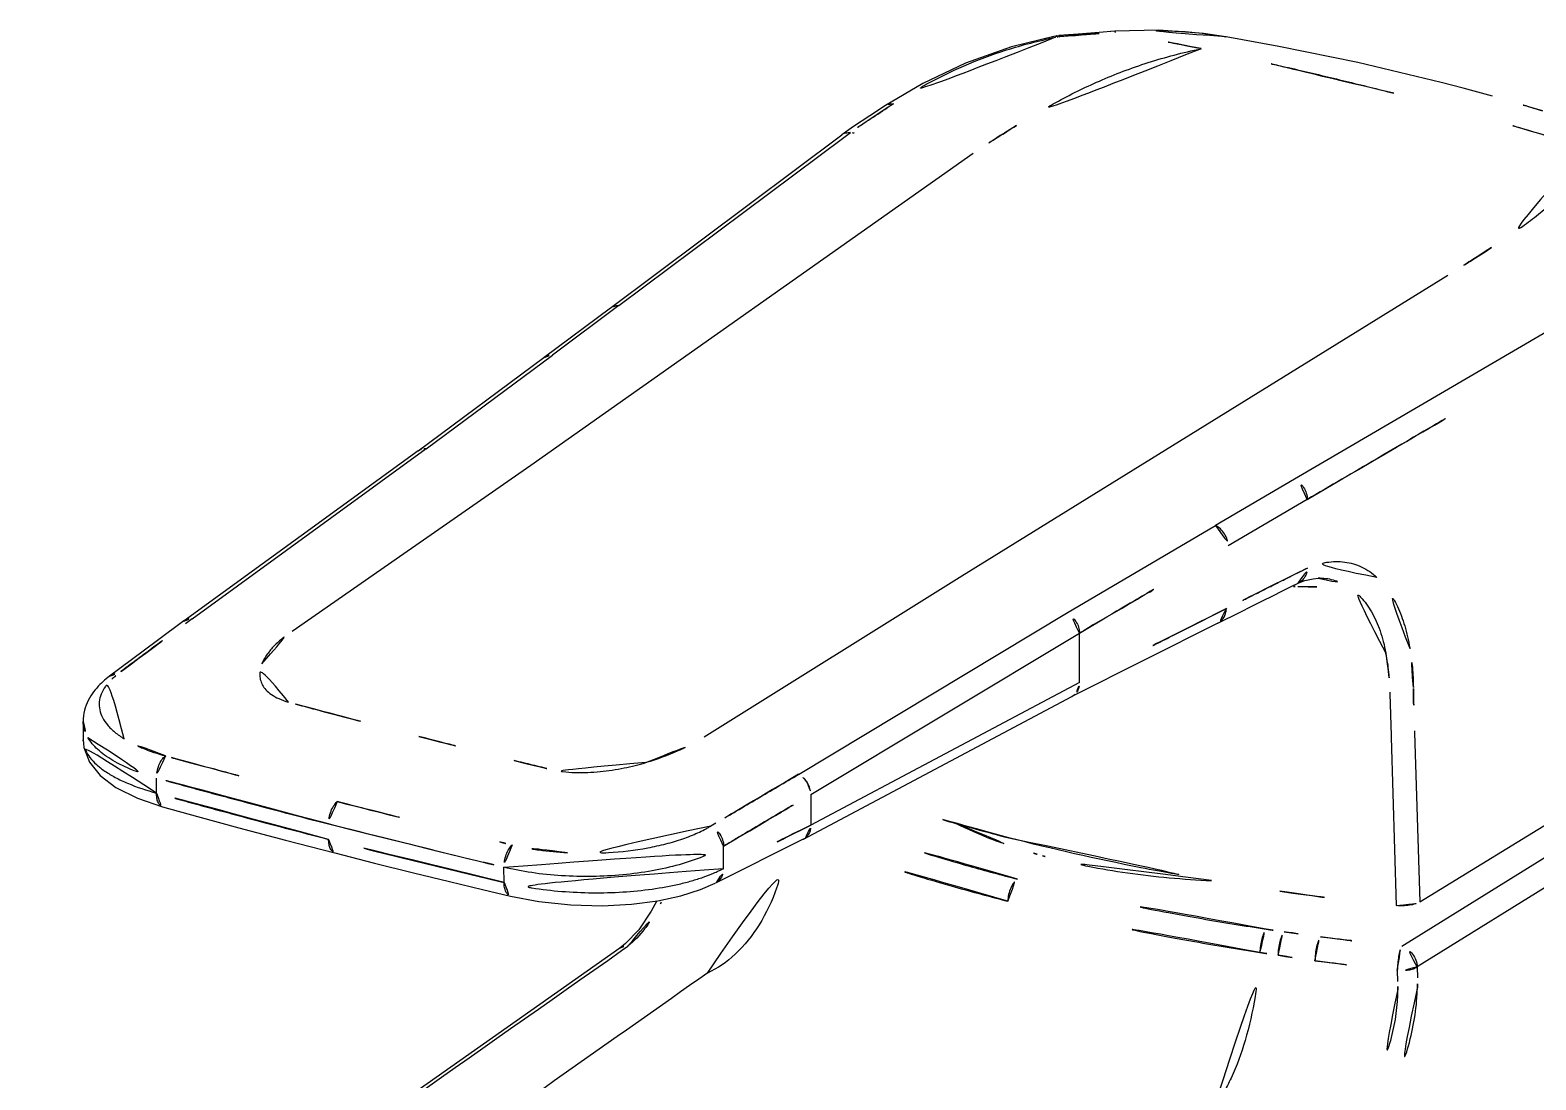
# Model space of a CAD drawing. Extents: x 16296660632 to 16296672714, y -37409619871 to -37409617455.
# Drawn here: x 16296672501 to 16296672583, y -37409617696.7 to -37409617639.6 of the extents above; entities that cross this region are included whole.
import ezdxf

# ---------------------------------------------------------------- set-up
doc = ezdxf.new("R2010")
doc.units = 0
doc.header["$LTSCALE"] = 10
doc.header["$MEASUREMENT"] = 0
doc.layers.get('0').update_dxf_attribs({"linetype": 'CONTINUOUS'})
doc.layers.add('02___PRT_ALL_AXES', color=7, linetype='CONTINUOUS')
doc.layers.add('06___PRT_ALL_SURFS', color=7, linetype='CONTINUOUS')

msp = doc.modelspace()

# ---------------------------------------------------------------- linework, layer by layer
at = {"color": 7, "linetype": 'Continuous'}
for p, q in [((16296672562.46175, -37409617639.568718), (16296672560.065809, -37409617639.627617)), ((16296672556.82612, -37409617639.893929), (16296672556.823099, -37409617639.894478)), ((16296672558.07159, -37409617639.779137), (16296672557.02553, -37409617639.868134)), ((16296672560.06988, -37409617639.681427), (16296672560.111931, -37409617639.678497)), ((16296672566.121189, -37409617639.926193), (16296672566.115879, -37409617639.925247)), ((16296672549.629101, -37409617642.465858), (16296672547.59075, -37409617643.671913)), ((16296672547.59108, -37409617643.6717), (16296672547.59075, -37409617643.671913)), ((16296672548.01865, -37409617643.579803), (16296672547.67363, -37409617643.801483)), ((16296672532.608271, -37409617654.687653), (16296672545.212549, -37409617645.26577)), ((16296672545.855829, -37409617644.810478), (16296672545.20693, -37409617645.269974)), ((16296672545.321239, -37409617645.411346), (16296672545.682819, -37409617645.141411)), ((16296672533.07486, -37409617654.558403), (16296672545.321239, -37409617645.411346)), ((16296672528.284019, -37409617663.230972), (16296672552.361771, -37409617646.263687)), ((16296672551.736509, -37409617669.256248), (16296672578.186399, -37409617652.89817)), ((16296672532.62451, -37409617654.691292), (16296672529.007919, -37409617657.385712)), ((16296672533.074869, -37409617654.558472), (16296672529.456921, -37409617657.252892)), ((16296672584.87377, -37409617655.210129), (16296672569.84428, -37409617664.00499)), ((16296672522.159691, -37409617662.457817), (16296672528.996401, -37409617657.381416)), ((16296672522.59342, -37409617662.349281), (16296672529.45668, -37409617657.253166)), ((16296672528.996361, -37409617657.381447), (16296672529.00165, -37409617657.377563)), ((16296672522.15803, -37409617662.455589), (16296672509.41411, -37409617671.715141)), ((16296672509.861231, -37409617671.592697), (16296672522.59145, -37409617662.340492)), ((16296672515.292931, -37409617672.266708), (16296672528.283291, -37409617663.230812)), ((16296672569.844271, -37409617664.00502), (16296672565.54686, -37409617666.52494)), ((16296672570.541559, -37409617665.107109), (16296672566.24197, -37409617667.625504)), ((16296672557.430269, -37409617671.29937), (16296672565.54743, -37409617666.525414)), ((16296672537.725571, -37409617678.029747), (16296672551.73703, -37409617669.256393)), ((16296672570.041109, -37409617669.658447), (16296672570.04497, -37409617669.656776)), ((16296672571.132681, -37409617669.397346), (16296672571.134809, -37409617669.397324)), ((16296672509.5012, -37409617671.849129), (16296672509.86009, -37409617671.583321)), ((16296672542.857849, -37409617680.07), (16296672557.432119, -37409617671.291573)), ((16296672509.40337, -37409617671.722954), (16296672509.40637, -37409617671.720779)), ((16296672543.52153, -37409617681.167747), (16296672558.138741, -37409617672.379982)), ((16296672565.674089, -37409617671.844917), (16296672557.728951, -37409617675.832947)), ((16296672558.14476, -37409617675.05703), (16296672558.138741, -37409617672.379982)), ((16296672576.12009, -37409617673.18219), (16296672576.126751, -37409617673.227982)), ((16296672506.550859, -37409617673.836159), (16296672505.359369, -37409617674.724571)), ((16296672505.359369, -37409617674.724571), (16296672505.365191, -37409617674.720161)), ((16296672558.14476, -37409617675.05703), (16296672543.525261, -37409617682.825233)), ((16296672575.027519, -37409617675.59481), (16296672575.03396, -37409617675.686836)), ((16296672575.03396, -37409617675.686836), (16296672575.101, -37409617677.950546)), ((16296672543.130461, -37409617683.590492), (16296672557.729309, -37409617675.833656)), ((16296672503.9237, -37409617677.179642), (16296672503.925989, -37409617678.185562)), ((16296672575.101, -37409617677.950546), (16296672575.104111, -37409617678.052933)), ((16296672575.104111, -37409617678.052933), (16296672575.3822, -37409617687.207581)), ((16296672576.373079, -37409617677.694946), (16296672576.376459, -37409617677.797256)), ((16296672576.376511, -37409617677.797127), (16296672576.674721, -37409617687.001587)), ((16296672507.915051, -37409617681.083992), (16296672507.913179, -37409617680.262108)), ((16296672543.52153, -37409617681.167747), (16296672543.525261, -37409617682.825233)), ((16296672576.674999, -37409617687.001518), (16296672585.67791, -37409617681.462486)), ((16296672538.36097, -37409617682.714012), (16296672538.080429, -37409617682.877853)), ((16296672587.195299, -37409617682.272179), (16296672575.689341, -37409617689.421692)), ((16296672543.11611, -37409617683.597862), (16296672538.33309, -37409617685.976051)), ((16296672543.115931, -37409617683.597954), (16296672543.130529, -37409617683.590462)), ((16296672588.02816, -37409617683.39389), (16296672576.523609, -37409617690.543762)), ((16296672538.744881, -37409617683.993973), (16296672538.779079, -37409617683.973251)), ((16296672538.74489, -37409617683.993973), (16296672538.747629, -37409617685.2005)), ((16296672526.82691, -37409617685.942719), (16296672526.825041, -37409617685.120827)), ((16296672535.13287, -37409617686.985977), (16296672534.842279, -37409617687.513786)), ((16296672535.13286, -37409617686.98597), (16296672535.13307, -37409617686.985573)), ((16296672535.151079, -37409617686.948372), (16296672535.13307, -37409617686.985573)), ((16296672533.12867, -37409617689.524544), (16296672533.13018, -37409617689.523483)), ((16296672533.447321, -37409617689.273201), (16296672533.13018, -37409617689.523483)), ((16296672533.22204, -37409617689.65419), (16296672533.56806, -37409617689.410767)), ((16296672575.44347, -37409617690.732758), (16296672575.45668, -37409617691.328468)), ((16296672576.523609, -37409617690.543762), (16296672576.536659, -37409617691.139458))]:
    msp.add_line(p, q, dxfattribs=at)
for points in [[(16296672560.065889, -37409617639.627617), (16296672559.222429, -37409617639.687363), (16296672558.07159, -37409617639.779137)], [(16296672566.115879, -37409617639.925247), (16296672564.89768, -37409617639.744713), (16296672562.46175, -37409617639.568718)], [(16296672556.823111, -37409617639.894348), (16296672554.440439, -37409617640.482437), (16296672551.94519, -37409617641.362488), (16296672549.629101, -37409617642.465858)], [(16296672577.824369, -37409617642.418068), (16296672573.30238, -37409617641.337143), (16296672569.000441, -37409617640.451569), (16296672566.120831, -37409617639.926117)], [(16296672580.623289, -37409617643.167679), (16296672579.02725, -37409617642.732826), (16296672577.824369, -37409617642.418068)], [(16296672547.59103, -37409617643.671516), (16296672546.73134, -37409617644.227913), (16296672545.855829, -37409617644.810478)], [(16296672565.672939, -37409617671.845337), (16296672566.895639, -37409617671.231499), (16296672567.517429, -37409617670.919357), (16296672568.105881, -37409617670.623993), (16296672568.66404, -37409617670.34391), (16296672569.185381, -37409617670.082443), (16296672569.693291, -37409617669.827568), (16296672570.041121, -37409617669.658463)], [(16296672570.04497, -37409617669.656776), (16296672570.40358, -37409617669.522713), (16296672570.86647, -37409617669.417839), (16296672571.134741, -37409617669.396973)], [(16296672509.404091, -37409617671.718147), (16296672507.968889, -37409617672.782516), (16296672506.550859, -37409617673.836159)], [(16296672505.365191, -37409617674.720161), (16296672505.34358, -37409617674.736526), (16296672505.26177, -37409617674.799667), (16296672505.178551, -37409617674.866531), (16296672505.09339, -37409617674.938019), (16296672505.00696, -37409617675.014091), (16296672504.919941, -37409617675.094711), (16296672504.83275, -37409617675.180138), (16296672504.74576, -37409617675.270668), (16296672504.65966, -37409617675.366249), (16296672504.57522, -37409617675.466759), (16296672504.493191, -37409617675.572021), (16296672504.414249, -37409617675.681877), (16296672504.33914, -37409617675.796097), (16296672504.2684, -37409617675.914673), (16296672504.20252, -37409617676.037697), (16296672504.142071, -37409617676.165207), (16296672504.087709, -37409617676.297211), (16296672504.03974, -37409617676.434669), (16296672503.998899, -37409617676.577797), (16296672503.966061, -37409617676.726257), (16296672503.942089, -37409617676.879608), (16296672503.927799, -37409617677.03714), (16296672503.923861, -37409617677.179626)], [(16296672503.926189, -37409617678.172913), (16296672503.96463, -37409617678.597557), (16296672504.2645, -37409617679.400162), (16296672504.84712, -37409617680.130943), (16296672505.703751, -37409617680.780701), (16296672506.879339, -37409617681.36512), (16296672508.245991, -37409617681.823341)], [(16296672508.244419, -37409617681.822906), (16296672510.137051, -37409617682.348244), (16296672512.395981, -37409617682.964638), (16296672514.930161, -37409617683.640297), (16296672517.620649, -37409617684.340714)], [(16296672517.62043, -37409617684.340637), (16296672519.776381, -37409617684.888641), (16296672521.90267, -37409617685.418381), (16296672523.85788, -37409617685.896263), (16296672525.651711, -37409617686.325691), (16296672527.176821, -37409617686.686897)], [(16296672527.17487, -37409617686.686447), (16296672528.71558, -37409617686.982758), (16296672530.47109, -37409617687.167358), (16296672532.174129, -37409617687.209389), (16296672533.76329, -37409617687.127892), (16296672535.19763, -37409617686.942337), (16296672536.44347, -37409617686.67453), (16296672537.51145, -37409617686.336151), (16296672538.321819, -37409617685.981087)], [(16296672534.842279, -37409617687.513786), (16296672534.15733, -37409617688.519218), (16296672533.447321, -37409617689.273201)], [(16296672533.128719, -37409617689.524612), (16296672522.638691, -37409617696.903503), (16296672511.51675, -37409617704.715027)]]:
    msp.add_lwpolyline(points, dxfattribs=at)
for centre, radius, start, end in [((16296672557.223431, -37409617642.186211), 2.326459, 96.80598592, 99.83310885), ((16296672563.47698, -37409617671.963097), 32.687556, 101.47425364, 101.72512009), ((16296672557.236759, -37409617642.293419), 2.434497, 94.96954665, 96.81840328), ((16296672522.90926, -37409617845.17305), 208.834473, 78.43903214, 79.73856225), ((16296672519.01874, -37409617861.946518), 226.051646, 72.82971552, 75.59575902), ((16296672542.60013, -37409617779.606232), 141.637709, 73.28438467, 74.42776877), ((16296672570.790421, -37409617594.879517), 74.973852, 269.23739825, 269.41904031), ((16296672570.794439, -37409617594.30201), 75.551376, 269.42035164, 271.4713274), ((16296672565.212481, -37409617675.225258), 9.768136, 10.21472487, 10.47467009), ((16296672518.022881, -37409617690.302948), 19.89118, 126.9866122, 127.8238491), ((16296672535.60881, -37409617676.039253), 40.712005, 0.8502536, 0.98097267), ((16296672733.906981, -37409617672.615753), 157.615859, 181.02512965, 181.84676464), ((16296672669.589531, -37409617104.700249), 591.948111, 255.065731816, 255.580596743), ((16296672672.82246, -37409617091.148087), 605.878467, 255.603603335, 256.11091231), ((16296672505.235491, -37409617678.180527), 1.309336, 180.19277563, 188.24961556), ((16296672657.971399, -37409617135.739853), 563.529191, 254.67635018, 255.59204857), ((16296672663.53949, -37409617113.814873), 586.150083, 255.598090563, 256.488777413), ((16296672542.831631, -37409617683.024963), 0.639615, 297.87945432, 308.31057753), ((16296672543.858049, -37409617695.438011), 11.442135, 116.33661859, 116.5279077), ((16296672538.010019, -37409617685.326576), 0.724985, 296.44775613, 302.96791961), ((16296672525.228979, -37409617681.854469), 11.392266, 332.52328405, 333.89015485), ((16296672591.79192, -37409617527.960487), 160.090339, 261.8316311, 264.11670518), ((16296672590.755159, -37409617539.623596), 150.544853, 261.42635055, 261.79953133), ((16296672592.267429, -37409617528.942688), 161.332262, 261.80902062, 262.52076538), ((16296672592.56373, -37409617526.654953), 163.639104, 262.52217397, 264.08118935), ((16296672606.11174, -37409617444.652451), 248.056682, 261.1542836, 261.38405059), ((16296672608.640011, -37409617427.762833), 265.134455, 261.39066455, 261.83011667), ((16296672592.542601, -37409617525.795197), 165.821532, 262.52206562, 264.08129805), ((16296672565.355009, -37409617691.383453), 11.184308, 358.6784311, 1.25029747), ((16296672566.506201, -37409617691.809959), 8.963415, 0.27495713, 3.07932931)]:
    msp.add_arc(centre, radius, start, end, dxfattribs=at)
for points, knots in [([(16296672560.065889, -37409617639.627617), (16296672560.07435, -37409617639.627068), (16296672560.095751, -37409617639.644142), (16296672560.10552, -37409617639.664787), (16296672560.111931, -37409617639.678497)], [0, 0, 0, 0, 0.359167273, 1, 1, 1, 1]), ([(16296672566.115879, -37409617639.925247), (16296672565.133459, -37409617639.753517), (16296672563.13069, -37409617639.542053), (16296672561.118071, -37409617639.591377), (16296672560.111931, -37409617639.67849)], [0, 0, 0, 0, 0.49686363, 1, 1, 1, 1]), ([(16296672556.834351, -37409617639.957603), (16296672555.934811, -37409617640.144302), (16296672554.236151, -37409617640.575401), (16296672551.8894, -37409617641.451767), (16296672549.845671, -37409617642.461143), (16296672548.60391, -37409617643.204742), (16296672548.019211, -37409617643.579857)], [0, 0, 0, 0, 0.287548732, 0.547391395, 0.782568737, 1, 1, 1, 1]), ([(16296672556.909031, -37409617639.89917), (16296672556.902069, -37409617639.897171), (16296672556.87496, -37409617639.8908), (16296672556.84635, -37409617639.890411), (16296672556.82604, -37409617639.893944)], [0, 0, 0, 0, 0.259745132, 1, 1, 1, 1]), ([(16296672556.97714, -37409617639.931267), (16296672556.971661, -37409617639.92762), (16296672556.950239, -37409617639.914429), (16296672556.92687, -37409617639.904297), (16296672556.909031, -37409617639.89917)], [0, 0, 0, 0, 0.261789565, 1, 1, 1, 1]), ([(16296672557.02556, -37409617639.868103), (16296672557.03393, -37409617639.867393), (16296672557.05526, -37409617639.886414), (16296672557.064449, -37409617639.907471), (16296672557.07081, -37409617639.921913)], [0, 0, 0, 0, 0.347425779, 1, 1, 1, 1]), ([(16296672557.07081, -37409617639.921928), (16296672557.320829, -37409617639.900337), (16296672557.945681, -37409617639.847557), (16296672558.94504, -37409617639.763222), (16296672559.69496, -37409617639.707703), (16296672560.06988, -37409617639.681427)], [0, 0, 0, 0, 0.250217918, 0.625255768, 1, 1, 1, 1]), ([(16296672564.76033, -37409617640.576172), (16296672564.271919, -37409617640.679497), (16296672563.30722, -37409617640.910088), (16296672561.89171, -37409617641.317879), (16296672560.531601, -37409617641.79055), (16296672558.83798, -37409617642.482193), (16296672556.88759, -37409617643.450623), (16296672555.41507, -37409617644.319473), (16296672554.713221, -37409617644.756943)], [0, 0, 0, 0, 0.136879814, 0.271840007, 0.403747155, 0.531478445, 0.773236207, 1, 1, 1, 1]), ([(16296672575.25086, -37409617643.001411), (16296672574.3778, -37409617642.77697), (16296672572.631849, -37409617642.338158), (16296672569.139311, -37409617641.508278), (16296672566.512329, -37409617640.935753), (16296672564.759121, -37409617640.577133)], [0, 0, 0, 0, 0.251118617, 0.501487026, 1, 1, 1, 1]), ([(16296672548.019211, -37409617643.579857), (16296672547.94388, -37409617643.570976), (16296672547.792749, -37409617643.57547), (16296672547.65184, -37409617643.632431), (16296672547.591, -37409617643.67157)], [0, 0, 0, 0, 0.511844362, 1, 1, 1, 1]), ([(16296672547.67363, -37409617643.801483), (16296672547.3335, -37409617644.020561), (16296672546.826559, -37409617644.349564), (16296672546.16291, -37409617644.796593), (16296672545.83894, -37409617645.023857), (16296672545.68219, -37409617645.141373)], [0, 0, 0, 0, 0.50560121, 0.755175933, 1, 1, 1, 1]), ([(16296672545.682819, -37409617645.141411), (16296672545.598049, -37409617645.134529), (16296672545.429991, -37409617645.146072), (16296672545.27639, -37409617645.218086), (16296672545.21242, -37409617645.265892)], [0, 0, 0, 0, 0.51574058, 1, 1, 1, 1]), ([(16296672545.89006, -37409617645.167618), (16296672545.873159, -37409617645.16507), (16296672545.804239, -37409617645.155159), (16296672545.73505, -37409617645.147148), (16296672545.682819, -37409617645.141434)], [0, 0, 0, 0, 0.245403766, 1, 1, 1, 1]), ([(16296672554.71328, -37409617644.756958), (16296672554.315359, -37409617645.004982), (16296672553.526831, -37409617645.499687), (16296672552.741831, -37409617646.000847), (16296672552.3617, -37409617646.263611)], [0, 0, 0, 0, 0.503641048, 1, 1, 1, 1]), ([(16296672585.75173, -37409617645.969543), (16296672585.702909, -37409617646.197166), (16296672585.584209, -37409617646.673424), (16296672585.23406, -37409617647.369041), (16296672584.731819, -37409617648.065079), (16296672584.085381, -37409617648.753891), (16296672583.321671, -37409617649.433403), (16296672582.15696, -37409617650.343147), (16296672581.21644, -37409617650.98069), (16296672580.56871, -37409617651.39959)], [0, 0, 0, 0, 0.090728556, 0.190283674, 0.301328569, 0.424286716, 0.557642383, 0.699375769, 1, 1, 1, 1]), ([(16296672580.568661, -37409617651.399567), (16296672580.17853, -37409617651.651878), (16296672579.389299, -37409617652.159241), (16296672578.59531, -37409617652.659828), (16296672578.186449, -37409617652.899094)], [0, 0, 0, 0, 0.495142417, 1, 1, 1, 1]), ([(16296672533.07486, -37409617654.558403), (16296672532.993019, -37409617654.552658), (16296672532.82976, -37409617654.565681), (16296672532.680651, -37409617654.635353), (16296672532.61705, -37409617654.681213)], [0, 0, 0, 0, 0.511288765, 1, 1, 1, 1]), ([(16296672529.00779, -37409617657.385811), (16296672529.07008, -37409617657.339378), (16296672529.21456, -37409617657.265793), (16296672529.375959, -37409617657.247948), (16296672529.456619, -37409617657.252876)], [0, 0, 0, 0, 0.490152336, 1, 1, 1, 1]), ([(16296672570.541559, -37409617665.107109), (16296672571.795349, -37409617664.372871), (16296672576.813881, -37409617661.435257), (16296672581.834709, -37409617658.501579), (16296672585.60232, -37409617656.303123)], [0, 0, 0, 0, 0.249860493, 1, 1, 1, 1]), ([(16296672522.59342, -37409617662.349281), (16296672522.569941, -37409617662.347153), (16296672522.478189, -37409617662.343117), (16296672522.385401, -37409617662.356941), (16296672522.32048, -37409617662.378014)], [0, 0, 0, 0, 0.256732748, 1, 1, 1, 1]), ([(16296672570.54158, -37409617665.107162), (16296672570.541109, -37409617664.880043), (16296672570.394091, -37409617664.427544), (16296672570.047951, -37409617664.098022), (16296672569.84428, -37409617664.00499)], [0, 0, 0, 0, 0.503558563, 1, 1, 1, 1]), ([(16296672565.547449, -37409617666.525139), (16296672565.6462, -37409617666.571182), (16296672565.83206, -37409617666.705803), (16296672566.04826, -37409617666.97419), (16296672566.198429, -37409617667.28672), (16296672566.241911, -37409617667.514664), (16296672566.24276, -37409617667.625717)], [0, 0, 0, 0, 0.240652493, 0.496848764, 0.754708553, 1, 1, 1, 1]), ([(16296672558.138729, -37409617672.379967), (16296672558.813629, -37409617671.98362), (16296672561.514231, -37409617670.39798), (16296672564.215509, -37409617668.813492), (16296672566.24197, -37409617667.625504)], [0, 0, 0, 0, 0.249922042, 1, 1, 1, 1]), ([(16296672570.55006, -37409617668.838547), (16296672570.45722, -37409617668.879303), (16296672570.273451, -37409617668.968781), (16296672569.99926, -37409617669.107323), (16296672569.72324, -37409617669.24556), (16296672569.355431, -37409617669.430077), (16296672568.89571, -37409617669.660667), (16296672568.344139, -37409617669.9375), (16296672567.792601, -37409617670.214363), (16296672567.057301, -37409617670.583473), (16296672566.50585, -37409617670.860313), (16296672566.13825, -37409617671.044884)], [0, 0, 0, 0, 0.061663571, 0.124249699, 0.186844416, 0.249405665, 0.374515052, 0.499628148, 0.624737139, 0.749835247, 1, 1, 1, 1]), ([(16296672570.044979, -37409617669.656807), (16296672570.1168, -37409617669.625793), (16296672570.25358, -37409617669.538071), (16296672570.41161, -37409617669.345993), (16296672570.515511, -37409617669.106354), (16296672570.54479, -37409617668.929703), (16296672570.550051, -37409617668.838608)], [0, 0, 0, 0, 0.232464415, 0.473350244, 0.728859499, 1, 1, 1, 1]), ([(16296672574.33153, -37409617669.344963), (16296672574.085661, -37409617669.120697), (16296672573.53977, -37409617668.740784), (16296672572.57947, -37409617668.455032), (16296672571.55073, -37409617668.483223), (16296672570.881969, -37409617668.694504), (16296672570.550091, -37409617668.838043)], [0, 0, 0, 0, 0.247082726, 0.485378866, 0.731526793, 1, 1, 1, 1]), ([(16296672571.134871, -37409617669.396957), (16296672571.41465, -37409617669.391747), (16296672571.977421, -37409617669.456596), (16296672572.497169, -37409617669.682983), (16296672572.73423, -37409617669.828438)], [0, 0, 0, 0, 0.501514518, 1, 1, 1, 1]), ([(16296672576.120211, -37409617673.182228), (16296672576.05175, -37409617672.778122), (16296672575.877741, -37409617672.00927), (16296672575.385441, -37409617670.665993), (16296672574.80949, -37409617669.780113), (16296672574.33106, -37409617669.345573)], [0, 0, 0, 0, 0.286337227, 0.548471508, 1, 1, 1, 1]), ([(16296672574.8174, -37409617673.449371), (16296672574.73686, -37409617673.043243), (16296672574.548771, -37409617672.27417), (16296672574.083139, -37409617671.244049), (16296672573.49332, -37409617670.407784), (16296672572.994949, -37409617669.988586), (16296672572.73436, -37409617669.828499)], [0, 0, 0, 0, 0.289576615, 0.551340275, 0.786092792, 1, 1, 1, 1]), ([(16296672509.40638, -37409617671.720787), (16296672509.469919, -37409617671.675163), (16296672509.617701, -37409617671.605042), (16296672509.77977, -37409617671.588943), (16296672509.861231, -37409617671.592697)], [0, 0, 0, 0, 0.489604395, 1, 1, 1, 1]), ([(16296672558.1497, -37409617672.383133), (16296672558.14942, -37409617672.157562), (16296672557.995291, -37409617671.704758), (16296672557.637791, -37409617671.387154), (16296672557.430269, -37409617671.29937)], [0, 0, 0, 0, 0.500262055, 1, 1, 1, 1]), ([(16296672566.13825, -37409617671.044838), (16296672565.471781, -37409617671.379028), (16296672562.80689, -37409617672.715607), (16296672560.14255, -37409617674.053291), (16296672558.144819, -37409617675.057037)], [0, 0, 0, 0, 0.250082189, 1, 1, 1, 1]), ([(16296672566.138281, -37409617671.04483), (16296672566.133699, -37409617671.131813), (16296672566.10742, -37409617671.300697), (16296672566.013069, -37409617671.531799), (16296672565.86809, -37409617671.720818), (16296672565.741289, -37409617671.811172), (16296672565.674089, -37409617671.844917)], [0, 0, 0, 0, 0.270245502, 0.525458039, 0.766667012, 1, 1, 1, 1]), ([(16296672506.055811, -37409617674.414337), (16296672506.19869, -37409617674.306633), (16296672506.48583, -37409617674.093033), (16296672507.059, -37409617673.664207), (16296672508.063761, -37409617672.915741), (16296672508.9259, -37409617672.275383), (16296672509.5012, -37409617671.849129)], [0, 0, 0, 0, 0.12496526, 0.249948803, 0.499938444, 1, 1, 1, 1]), ([(16296672513.64579, -37409617674.053253), (16296672513.71101, -37409617673.888237), (16296672513.894449, -37409617673.559578), (16296672514.26956, -37409617673.105637), (16296672514.741779, -37409617672.667313), (16296672515.100611, -37409617672.398758), (16296672515.292919, -37409617672.266724)], [0, 0, 0, 0, 0.216324411, 0.454489423, 0.71560322, 1, 1, 1, 1]), ([(16296672574.8265, -37409617673.49305), (16296672574.89377, -37409617673.829277), (16296672575.00639, -37409617674.526871), (16296672575.024799, -37409617675.232849), (16296672575.02746, -37409617675.594719)], [0, 0, 0, 0, 0.486532905, 1, 1, 1, 1]), ([(16296672576.314819, -37409617675.342216), (16296672576.308559, -37409617674.978233), (16296672576.279409, -37409617674.269562), (16296672576.183491, -37409617673.566757), (16296672576.126909, -37409617673.227081)], [0, 0, 0, 0, 0.513895306, 1, 1, 1, 1]), ([(16296672505.365191, -37409617674.720161), (16296672505.430389, -37409617674.671318), (16296672505.58032, -37409617674.599167), (16296672505.74477, -37409617674.585747), (16296672505.824881, -37409617674.590927)], [0, 0, 0, 0, 0.503672205, 1, 1, 1, 1]), ([(16296672505.488621, -37409617674.87693), (16296672505.540421, -37409617674.827423), (16296672505.649879, -37409617674.728828), (16296672505.765221, -37409617674.637291), (16296672505.824881, -37409617674.590927)], [0, 0, 0, 0, 0.486740741, 1, 1, 1, 1]), ([(16296672515.09277, -37409617676.130577), (16296672514.91638, -37409617676.080597), (16296672514.59524, -37409617675.96727), (16296672514.180281, -37409617675.741173), (16296672513.872271, -37409617675.48275), (16296672513.666321, -37409617675.20327), (16296672513.552999, -37409617674.912987), (16296672513.507389, -37409617674.523117), (16296672513.57464, -37409617674.232742), (16296672513.6458, -37409617674.053253)], [0, 0, 0, 0, 0.188763727, 0.349188442, 0.484078346, 0.599423592, 0.702885488, 0.801201579, 1, 1, 1, 1]), ([(16296672506.15613, -37409617678.131203), (16296672505.978029, -37409617678.020737), (16296672505.72706, -37409617677.844627), (16296672505.43243, -37409617677.580521), (16296672505.19318, -37409617677.324944), (16296672504.96134, -37409617676.991302), (16296672504.801741, -37409617676.559273), (16296672504.776621, -37409617676.116623), (16296672504.88941, -37409617675.677528), (16296672505.132401, -37409617675.254044), (16296672505.359289, -37409617675.000549), (16296672505.488621, -37409617674.87693)], [0, 0, 0, 0, 0.15712286, 0.228889001, 0.296323805, 0.419367133, 0.530810471, 0.637294533, 0.746588937, 0.865865388, 1, 1, 1, 1]), ([(16296672557.728901, -37409617675.83284), (16296672557.781691, -37409617675.805099), (16296672557.881399, -37409617675.73542), (16296672557.96051, -37409617675.643158), (16296672557.99431, -37409617675.592918)], [0, 0, 0, 0, 0.496189061, 1, 1, 1, 1]), ([(16296672557.99431, -37409617675.592918), (16296672558.044809, -37409617675.517853), (16296672558.122391, -37409617675.343002), (16296672558.14517, -37409617675.154198), (16296672558.14488, -37409617675.057083)], [0, 0, 0, 0, 0.48226437, 1, 1, 1, 1]), ([(16296672517.038099, -37409617676.653519), (16296672516.87558, -37409617676.610222), (16296672516.550949, -37409617676.524162), (16296672516.06444, -37409617676.391953), (16296672515.57807, -37409617676.261726), (16296672515.252411, -37409617676.179001), (16296672515.091829, -37409617676.131111)], [0, 0, 0, 0, 0.250376628, 0.499973455, 0.750527305, 1, 1, 1, 1]), ([(16296672503.923861, -37409617677.181381), (16296672503.92436, -37409617677.328751), (16296672503.969561, -37409617677.633591), (16296672504.09388, -37409617677.914398), (16296672504.17211, -37409617678.049683)], [0, 0, 0, 0, 0.485330159, 1, 1, 1, 1]), ([(16296672504.17211, -37409617678.049683), (16296672504.313959, -37409617678.294983), (16296672504.61282, -37409617678.638191), (16296672505.098539, -37409617679.030098), (16296672505.720949, -37409617679.43428), (16296672506.658529, -37409617679.877968), (16296672507.47377, -37409617680.142838), (16296672507.913179, -37409617680.2621)], [0, 0, 0, 0, 0.191544446, 0.301650116, 0.421880612, 0.692223906, 1, 1, 1, 1]), ([(16296672507.915051, -37409617681.083969), (16296672507.377689, -37409617680.937286), (16296672506.61302, -37409617680.684357), (16296672505.686911, -37409617680.248863), (16296672505.11787, -37409617679.910713), (16296672504.65111, -37409617679.551453), (16296672504.291519, -37409617679.174767), (16296672504.045231, -37409617678.782669), (16296672503.959249, -37409617678.503487), (16296672503.939699, -37409617678.368393)], [0, 0, 0, 0, 0.332177927, 0.478285172, 0.609640669, 0.726141767, 0.828522117, 0.918598888, 1, 1, 1, 1]), ([(16296672508.397301, -37409617679.055367), (16296672507.979719, -37409617678.941139), (16296672507.20846, -37409617678.687302), (16296672506.476669, -37409617678.329971), (16296672506.156151, -37409617678.131187)], [0, 0, 0, 0, 0.534422331, 1, 1, 1, 1]), ([(16296672534.550131, -37409617679.423866), (16296672535.14443, -37409617679.250473), (16296672536.237711, -37409617678.855911), (16296672537.26973, -37409617678.318764), (16296672537.72547, -37409617678.029808)], [0, 0, 0, 0, 0.534288228, 1, 1, 1, 1]), ([(16296672508.397301, -37409617679.055367), (16296672508.325689, -37409617679.114052), (16296672508.18877, -37409617679.276314), (16296672508.036381, -37409617679.574608), (16296672507.93718, -37409617679.914436), (16296672507.9126, -37409617680.150467), (16296672507.913179, -37409617680.2621)], [0, 0, 0, 0, 0.208221715, 0.470043469, 0.748948258, 1, 1, 1, 1]), ([(16296672509.04796, -37409617679.234558), (16296672508.99394, -37409617679.219742), (16296672508.776991, -37409617679.160233), (16296672508.560261, -37409617679.099953), (16296672508.397301, -37409617679.055367)], [0, 0, 0, 0, 0.248977919, 1, 1, 1, 1]), ([(16296672527.38505, -37409617679.311989), (16296672527.551069, -37409617679.353043), (16296672527.88332, -37409617679.435158), (16296672528.38213, -37409617679.557602), (16296672528.7981, -37409617679.659073), (16296672529.13097, -37409617679.740891), (16296672529.297371, -37409617679.782097), (16296672529.381001, -37409617679.801491)], [0, 0, 0, 0, 0.249655456, 0.499610698, 0.74976914, 0.874686793, 1, 1, 1, 1]), ([(16296672534.550119, -37409617679.423866), (16296672534.158751, -37409617679.538063), (16296672533.33721, -37409617679.74044), (16296672532.04821, -37409617679.937843), (16296672530.924391, -37409617679.985924), (16296672530.026979, -37409617679.922073), (16296672529.590401, -37409617679.849998), (16296672529.38105, -37409617679.801453)], [0, 0, 0, 0, 0.233796667, 0.484525848, 0.746853877, 0.876753614, 1, 1, 1, 1]), ([(16296672517.27964, -37409617682.762703), (16296672516.493099, -37409617682.560623), (16296672514.923759, -37409617682.153442), (16296672512.966261, -37409617681.635536), (16296672511.40584, -37409617681.216682), (16296672510.239441, -37409617680.900551), (16296672509.269329, -37409617680.635262), (16296672508.49435, -37409617680.421913), (16296672508.107149, -37409617680.314682), (16296672507.913179, -37409617680.262108)], [0, 0, 0, 0, 0.251298515, 0.501707419, 0.626589187, 0.751260646, 0.875670898, 0.9378115, 1, 1, 1, 1]), ([(16296672542.859329, -37409617680.061287), (16296672542.110279, -37409617680.502968), (16296672540.98613, -37409617681.165703), (16296672539.674549, -37409617681.939468), (16296672538.923929, -37409617682.381668), (16296672538.54899, -37409617682.603813), (16296672538.36095, -37409617682.713997)], [0, 0, 0, 0, 0.499536207, 0.749648053, 0.874795338, 1, 1, 1, 1]), ([(16296672543.306351, -37409617680.474243), (16296672543.27685, -37409617680.430237), (16296672543.154409, -37409617680.26902), (16296672542.9921, -37409617680.135857), (16296672542.857849, -37409617680.07)], [0, 0, 0, 0, 0.261588388, 1, 1, 1, 1]), ([(16296672543.306351, -37409617680.474243), (16296672543.343901, -37409617680.524933), (16296672543.402809, -37409617680.619171), (16296672543.460329, -37409617680.766251), (16296672543.502701, -37409617680.944946), (16296672543.523569, -37409617681.080383), (16296672543.526939, -37409617681.169647)], [0, 0, 0, 0, 0.255811127, 0.447402906, 0.637724921, 1, 1, 1, 1]), ([(16296672507.915051, -37409617681.083969), (16296672507.913349, -37409617681.175034), (16296672507.92289, -37409617681.344643), (16296672507.98362, -37409617681.571243), (16296672508.087601, -37409617681.741814), (16296672508.192301, -37409617681.808319), (16296672508.244419, -37409617681.822891)], [0, 0, 0, 0, 0.31765536, 0.588726312, 0.811254679, 1, 1, 1, 1]), ([(16296672517.28154, -37409617683.599007), (16296672516.49465, -37409617683.397133), (16296672514.92498, -37409617682.988533), (16296672512.96707, -37409617682.46875), (16296672511.406441, -37409617682.047653), (16296672510.23982, -37409617681.729233), (16296672509.076521, -37409617681.407013), (16296672508.30232, -37409617681.190132), (16296672507.915051, -37409617681.084)], [0, 0, 0, 0, 0.251288867, 0.501721078, 0.626611426, 0.75129984, 0.875790148, 1, 1, 1, 1]), ([(16296672538.77907, -37409617683.973091), (16296672538.975479, -37409617683.854279), (16296672539.370979, -37409617683.620872), (16296672540.160721, -37409617683.151962), (16296672541.1488, -37409617682.56749), (16296672542.33466, -37409617681.867027), (16296672543.12554, -37409617681.400902), (16296672543.521009, -37409617681.168007)], [0, 0, 0, 0, 0.124991389, 0.250054003, 0.500120591, 0.75009501, 1, 1, 1, 1]), ([(16296672517.75086, -37409617681.545082), (16296672517.681129, -37409617681.604263), (16296672517.54818, -37409617681.768646), (16296672517.400551, -37409617682.069359), (16296672517.30385, -37409617682.412163), (16296672517.279381, -37409617682.650131), (16296672517.279631, -37409617682.762703)], [0, 0, 0, 0, 0.205139484, 0.466858662, 0.747472778, 1, 1, 1, 1]), ([(16296672554.303471, -37409617683.518578), (16296672553.6903, -37409617683.361), (16296672551.29952, -37409617682.726448), (16296672548.9289, -37409617682.015099), (16296672547.1814, -37409617681.437553)], [0, 0, 0, 0, 0.255943356, 1, 1, 1, 1]), ([(16296672517.27964, -37409617682.762703), (16296672518.068939, -37409617682.965477), (16296672519.651251, -37409617683.367973), (16296672521.633261, -37409617683.86216), (16296672523.22444, -37409617684.253029), (16296672524.421631, -37409617684.544128), (16296672525.421141, -37409617684.784866), (16296672526.22262, -37409617684.976547), (16296672526.62417, -37409617685.07196), (16296672526.825041, -37409617685.120827)], [0, 0, 0, 0, 0.248644136, 0.498153217, 0.623244157, 0.74856487, 0.874071063, 0.936926137, 1, 1, 1, 1]), ([(16296672538.08042, -37409617682.877853), (16296672538.024771, -37409617682.910469), (16296672537.91259, -37409617682.976219), (16296672537.677931, -37409617683.102226), (16296672537.367319, -37409617683.252747), (16296672536.97164, -37409617683.419594), (16296672536.39867, -37409617683.630791), (16296672535.62513, -37409617683.860199), (16296672534.279169, -37409617684.153358), (16296672532.48481, -37409617684.363297), (16296672531.017981, -37409617684.367981), (16296672530.276171, -37409617684.327988)], [0, 0, 0, 0, 0.024081328, 0.048533896, 0.09941732, 0.1528701, 0.208772743, 0.327321709, 0.453712153, 0.722668728, 1, 1, 1, 1]), ([(16296672538.779091, -37409617683.973083), (16296672538.777229, -37409617683.74749), (16296672538.62793, -37409617683.298157), (16296672538.28326, -37409617682.971428), (16296672538.080429, -37409617682.877853)], [0, 0, 0, 0, 0.502483639, 1, 1, 1, 1]), ([(16296672543.22814, -37409617683.526848), (16296672543.323601, -37409617683.451332), (16296672543.436689, -37409617683.286903), (16296672543.51404, -37409617683.036697), (16296672543.526091, -37409617682.896309), (16296672543.525761, -37409617682.824791)], [0, 0, 0, 0, 0.465877904, 0.726279284, 1, 1, 1, 1]), ([(16296672517.28154, -37409617683.599007), (16296672517.28175, -37409617683.691353), (16296672517.2945, -37409617683.862869), (16296672517.358021, -37409617684.091026), (16296672517.46298, -37409617684.261787), (16296672517.568411, -37409617684.327271), (16296672517.62044, -37409617684.340607)], [0, 0, 0, 0, 0.319855584, 0.592337369, 0.81395131, 1, 1, 1, 1]), ([(16296672526.82691, -37409617685.942734), (16296672526.426319, -37409617685.846413), (16296672525.62495, -37409617685.658493), (16296672524.424669, -37409617685.373497), (16296672523.227489, -37409617685.08461), (16296672521.63607, -37409617684.695877), (16296672519.653629, -37409617684.203339), (16296672518.070881, -37409617683.802094), (16296672517.28154, -37409617683.599007)], [0, 0, 0, 0, 0.125748802, 0.25122606, 0.37653136, 0.501637588, 0.751234988, 1, 1, 1, 1]), ([(16296672526.59424, -37409617683.742447), (16296672526.65003, -37409617683.755836), (16296672526.875151, -37409617683.809883), (16296672527.100451, -37409617683.863182), (16296672527.269739, -37409617683.903976)], [0, 0, 0, 0, 0.247835689, 1, 1, 1, 1]), ([(16296672554.769911, -37409617685.765381), (16296672553.89879, -37409617685.541687), (16296672550.545879, -37409617684.638947), (16296672547.234409, -37409617683.578842), (16296672544.819481, -37409617682.691071)], [0, 0, 0, 0, 0.259012265, 1, 1, 1, 1]), ([(16296672554.303471, -37409617683.518578), (16296672556.678221, -37409617684.128517), (16296672561.56982, -37409617685.228317), (16296672566.512991, -37409617686.06266), (16296672569.04578, -37409617686.426666)], [0, 0, 0, 0, 0.489324034, 1, 1, 1, 1]), ([(16296672526.825041, -37409617685.120827), (16296672527.324421, -37409617685.242157), (16296672528.3641, -37409617685.439102), (16296672529.970579, -37409617685.603188), (16296672531.62582, -37409617685.642212), (16296672533.27343, -37409617685.555061), (16296672534.856529, -37409617685.343231), (16296672536.321911, -37409617685.015556), (16296672537.619749, -37409617684.580467), (16296672538.39933, -37409617684.202782), (16296672538.74489, -37409617683.993973)], [0, 0, 0, 0, 0.126239108, 0.259491411, 0.396276932, 0.532544598, 0.66437025, 0.788185927, 0.900821405, 1, 1, 1, 1]), ([(16296672527.269739, -37409617683.903976), (16296672527.20364, -37409617683.96524), (16296672527.07859, -37409617684.132103), (16296672526.93989, -37409617684.43264), (16296672526.84868, -37409617684.773323), (16296672526.825121, -37409617685.009148), (16296672526.825041, -37409617685.120827)], [0, 0, 0, 0, 0.204285697, 0.465884162, 0.746835611, 1, 1, 1, 1]), ([(16296672530.27618, -37409617684.327957), (16296672529.75643, -37409617684.299942), (16296672528.746531, -37409617684.204353), (16296672527.748631, -37409617684.019371), (16296672527.269739, -37409617683.903976)], [0, 0, 0, 0, 0.513773832, 1, 1, 1, 1]), ([(16296672554.241619, -37409617686.965286), (16296672553.272699, -37409617686.716476), (16296672549.560551, -37409617685.714844), (16296672545.89617, -37409617684.531212), (16296672543.232241, -37409617683.533661)], [0, 0, 0, 0, 0.260174128, 1, 1, 1, 1]), ([(16296672538.747629, -37409617685.200493), (16296672538.6653, -37409617685.24173), (16296672538.496469, -37409617685.325256), (16296672538.137859, -37409617685.484917), (16296672537.652901, -37409617685.671158), (16296672537.02762, -37409617685.867393), (16296672536.106979, -37409617686.103287), (16296672534.85964, -37409617686.326714), (16296672533.278761, -37409617686.482391), (16296672531.63254, -37409617686.523613), (16296672529.977249, -37409617686.451042), (16296672528.36969, -37409617686.264931), (16296672527.3279, -37409617686.063667), (16296672526.82691, -37409617685.942703)], [0, 0, 0, 0, 0.022750215, 0.04653213, 0.096963105, 0.151000175, 0.208361587, 0.331682651, 0.463634243, 0.600492554, 0.738198443, 0.872662372, 1, 1, 1, 1]), ([(16296672537.895651, -37409617690.874168), (16296672538.45149, -37409617690.628273), (16296672539.53129, -37409617689.85775), (16296672540.80608, -37409617688.247581), (16296672541.73711, -37409617686.275528), (16296672542.06794, -37409617684.824173), (16296672542.14455, -37409617684.091797)], [0, 0, 0, 0, 0.219307469, 0.468216902, 0.734305405, 1, 1, 1, 1]), ([(16296672538.40453, -37409617685.93483), (16296672538.46336, -37409617685.896667), (16296672538.57177, -37409617685.800323), (16296672538.729309, -37409617685.553963), (16296672538.776751, -37409617685.330772), (16296672538.78179, -37409617685.183723)], [0, 0, 0, 0, 0.24200992, 0.492220345, 1, 1, 1, 1]), ([(16296672526.82691, -37409617685.942734), (16296672526.82914, -37409617686.036263), (16296672526.845011, -37409617686.209412), (16296672526.911699, -37409617686.438713), (16296672527.017469, -37409617686.609261), (16296672527.123159, -37409617686.673988), (16296672527.174879, -37409617686.686432)], [0, 0, 0, 0, 0.322375566, 0.595786025, 0.816704282, 1, 1, 1, 1]), ([(16296672554.24172, -37409617686.965309), (16296672554.250481, -37409617686.720863), (16296672554.33481, -37409617686.361961), (16296672554.55163, -37409617685.96843), (16296672554.69376, -37409617685.81562), (16296672554.769911, -37409617685.765381)], [0, 0, 0, 0, 0.545636177, 0.796488169, 1, 1, 1, 1]), ([(16296672568.31188, -37409617688.48613), (16296672567.140011, -37409617688.309433), (16296672562.594549, -37409617687.569717), (16296672558.08238, -37409617686.616852), (16296672554.769911, -37409617685.765381)], [0, 0, 0, 0, 0.257338529, 1, 1, 1, 1]), ([(16296672575.382191, -37409617687.207581), (16296672575.50312, -37409617687.220093), (16296672575.74498, -37409617687.226677), (16296672576.09494, -37409617687.194443), (16296672576.408251, -37409617687.124817), (16296672576.597099, -37409617687.049538), (16296672576.674999, -37409617687.001518)], [0, 0, 0, 0, 0.275033191, 0.545519847, 0.792965774, 1, 1, 1, 1]), ([(16296672533.56806, -37409617689.410767), (16296672533.911751, -37409617689.14399), (16296672534.579, -37409617688.420143), (16296672535.08828, -37409617687.587311), (16296672535.33617, -37409617687.110764)], [0, 0, 0, 0, 0.44749168, 1, 1, 1, 1]), ([(16296672567.96697, -37409617689.758743), (16296672566.77927, -37409617689.573891), (16296672562.173241, -37409617688.80426), (16296672557.600349, -37409617687.828644), (16296672554.241619, -37409617686.965286)], [0, 0, 0, 0, 0.257390871, 1, 1, 1, 1]), ([(16296672567.96697, -37409617689.758743), (16296672567.96907, -37409617689.508118), (16296672568.019991, -37409617689.143753), (16296672568.162001, -37409617688.722313), (16296672568.25643, -37409617688.54805), (16296672568.31188, -37409617688.48613)], [0, 0, 0, 0, 0.563007959, 0.813284549, 1, 1, 1, 1]), ([(16296672568.950331, -37409617689.909752), (16296672568.95174, -37409617689.658142), (16296672569.000299, -37409617689.292442), (16296672569.136999, -37409617688.868179), (16296672569.22794, -37409617688.692093), (16296672569.28186, -37409617688.629143)], [0, 0, 0, 0, 0.563836882, 0.814268432, 1, 1, 1, 1]), ([(16296672533.130131, -37409617689.523407), (16296672533.16073, -37409617689.502022), (16296672533.29368, -37409617689.426117), (16296672533.453239, -37409617689.401932), (16296672533.568041, -37409617689.410637)], [0, 0, 0, 0, 0.244835619, 1, 1, 1, 1]), ([(16296672570.961849, -37409617690.206421), (16296672570.96126, -37409617689.951599), (16296672571.005091, -37409617689.581047), (16296672571.13163, -37409617689.148682), (16296672571.21611, -37409617688.967758), (16296672571.267269, -37409617688.902344)], [0, 0, 0, 0, 0.564814594, 0.815934464, 1, 1, 1, 1]), ([(16296672575.44347, -37409617690.732758), (16296672575.44894, -37409617690.606552), (16296672575.45661, -37409617690.351631), (16296672575.5063, -37409617689.985764), (16296672575.579929, -37409617689.675461), (16296672575.63965, -37409617689.485397), (16296672575.689341, -37409617689.421692)], [0, 0, 0, 0, 0.281918271, 0.5693059, 0.81969399, 1, 1, 1, 1]), ([(16296672576.523609, -37409617690.543762), (16296672576.51911, -37409617690.295502), (16296672576.337219, -37409617689.80806), (16296672575.920759, -37409617689.484833), (16296672575.689341, -37409617689.421692)], [0, 0, 0, 0, 0.508625938, 1, 1, 1, 1]), ([(16296672501.03619, -37409617712.254921), (16296672503.717421, -37409617710.374397), (16296672514.45085, -37409617702.847687), (16296672525.17848, -37409617695.312714), (16296672533.22204, -37409617689.65419)], [0, 0, 0, 0, 0.249815858, 1, 1, 1, 1]), ([(16296672565.53656, -37409617697.97551), (16296672565.69931, -37409617697.791023), (16296672566.01413, -37409617697.342194), (16296672566.606211, -37409617696.21669), (16296672567.22727, -37409617694.472992), (16296672567.748739, -37409617692.180359), (16296672567.932261, -37409617690.562653), (16296672567.96697, -37409617689.758743)], [0, 0, 0, 0, 0.085037365, 0.188433107, 0.439011485, 0.721863628, 1, 1, 1, 1]), ([(16296672576.523609, -37409617690.543762), (16296672576.459169, -37409617690.584473), (16296672576.30344, -37409617690.651932), (16296672575.94313, -37409617690.739052), (16296672575.644951, -37409617690.750153), (16296672575.44347, -37409617690.732758)], [0, 0, 0, 0, 0.205965564, 0.453600814, 1, 1, 1, 1]), ([(16296672575.469521, -37409617691.766937), (16296672575.47193, -37409617692.645576), (16296672575.232969, -37409617694.402168), (16296672574.574739, -37409617696.049973), (16296672574.136589, -37409617696.805031)], [0, 0, 0, 0, 0.501619175, 1, 1, 1, 1]), ([(16296672576.53635, -37409617691.641441), (16296672576.51354, -37409617692.653374), (16296672576.20973, -37409617694.668243), (16296672575.47871, -37409617696.571136), (16296672574.99836, -37409617697.454597)], [0, 0, 0, 0, 0.501630785, 1, 1, 1, 1])]:
    msp.add_open_spline(points, degree=3, knots=knots, dxfattribs=at)
for points in [[(16296672557.07081, -37409617639.921913), (16296672557.039631, -37409617639.925407), (16296672557.008329, -37409617639.927811), (16296672556.97714, -37409617639.931267)], [(16296672522.32048, -37409617662.378014), (16296672522.263691, -37409617662.396431), (16296672522.209021, -37409617662.423553), (16296672522.16013, -37409617662.457817)], [(16296672543.525841, -37409617682.824966), (16296672541.944429, -37409617683.611031), (16296672540.363041, -37409617684.39711), (16296672538.78183, -37409617685.183548)], [(16296672535.13302, -37409617686.985527), (16296672535.141951, -37409617686.968231), (16296672535.154449, -37409617686.952477), (16296672535.16889, -37409617686.939423)]]:
    msp.add_open_spline(points, degree=3, dxfattribs=at)
at = {"layer": '02___PRT_ALL_AXES', "color": 7, "linetype": 'Continuous'}
for centre, radius, start, end in [((16296672564.47411, -37409617653.641541), 31.955725, 253.97219274, 254.86511219), ((16296672564.798309, -37409617652.450943), 33.189681, 254.86149952, 255.59448595)]:
    msp.add_arc(centre, radius, start, end, dxfattribs=at)
for points, knots in [([(16296672551.4226, -37409617682.738228), (16296672552.065029, -37409617683.063217), (16296672553.453991, -37409617683.665131), (16296672554.891069, -37409617684.136749), (16296672555.650999, -37409617684.35508)], [0, 0, 0, 0, 0.476595355, 1, 1, 1, 1]), ([(16296672565.336281, -37409617685.846573), (16296672564.56377, -37409617685.812447), (16296672563.03623, -37409617685.709442), (16296672560.78669, -37409617685.448753), (16296672558.623199, -37409617685.086166), (16296672557.221439, -37409617684.771851), (16296672556.54126, -37409617684.597107)], [0, 0, 0, 0, 0.260709664, 0.51596682, 0.76322548, 1, 1, 1, 1])]:
    msp.add_open_spline(points, degree=3, knots=knots, dxfattribs=at)
at = {"layer": '06___PRT_ALL_SURFS', "color": 7, "linetype": 'Continuous'}
msp.add_arc((16296675922.85441, -37409622516.160957), 5894.171219, 125.0496403722, 125.4238001391, dxfattribs=at)

doc.saveas('drawing.dxf')
